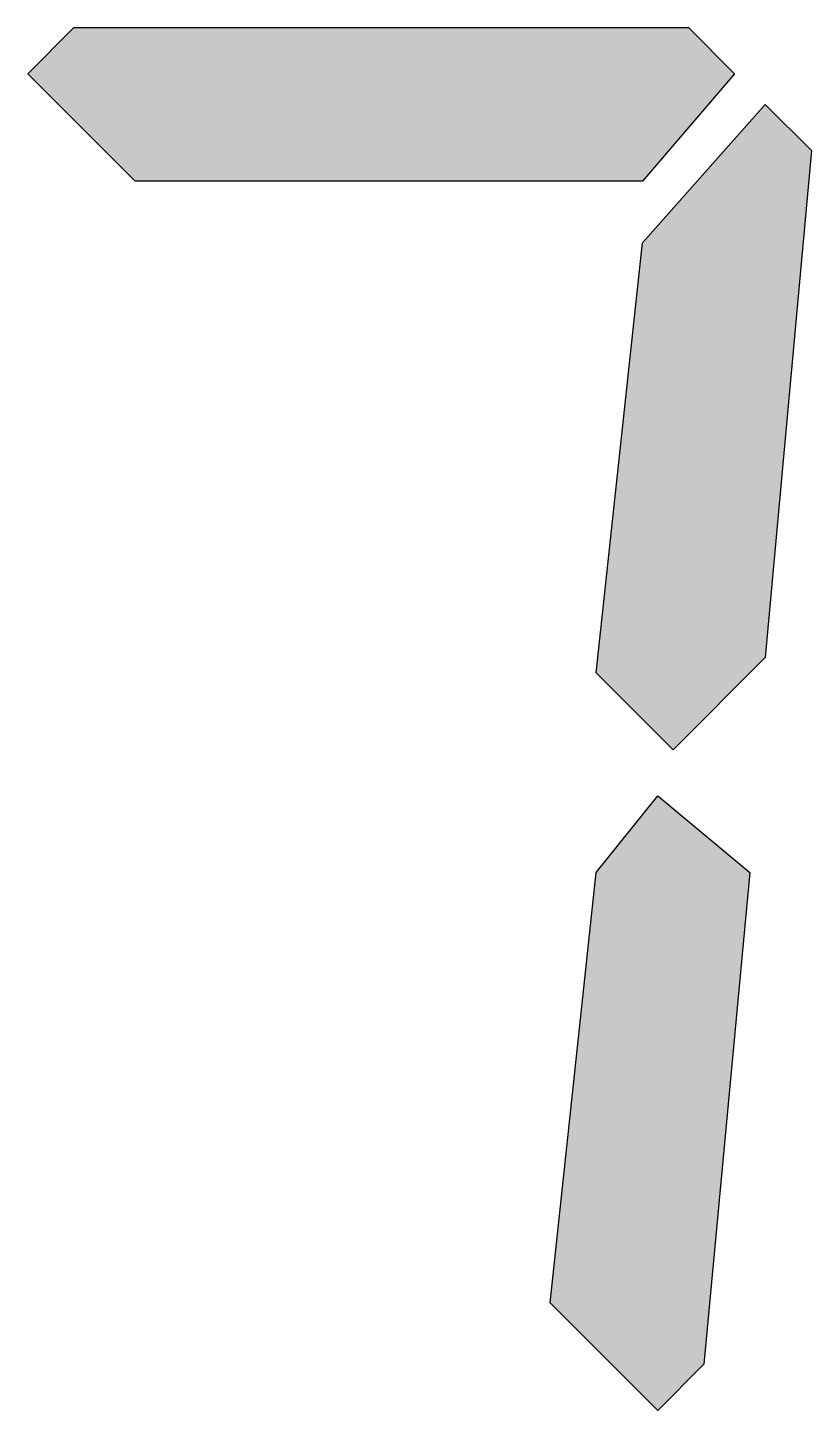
# Model space of a CAD drawing. Header units: millimetres. Extents: x 3.6 to 15.6, y 2 to 23.1.
import ezdxf

# ---------------------------------------------------------------- set-up
doc = ezdxf.new("R2010")
doc.units = ezdxf.units.MM
doc.layers.get('0').update_dxf_attribs({"lineweight": 25, "true_color": 0xffffff})

msp = doc.modelspace()

# ---------------------------------------------------------------- hatches: boundary and pattern name
h = msp.add_hatch(color=256)
h.paths.add_polyline_path([(11.572, 3.669), (12.275, 10.231), (13.213, 11.403), (14.619, 10.231), (13.916, 2.731), (13.213, 2.028)], flags=0)
h.paths.add_polyline_path([(12.275, 13.278), (12.979, 19.841), (14.854, 21.95), (15.557, 21.247), (14.854, 13.513), (13.447, 12.106)], flags=0)
h.paths.add_polyline_path([(12.979, 20.778), (5.244, 20.778), (3.604, 22.419), (4.307, 23.122), (13.682, 23.122), (14.385, 22.419)], flags=0)

# ---------------------------------------------------------------- linework, layer by layer
for p, q in [((3.604, 22.419), (4.307, 23.122)), ((4.307, 23.122), (13.682, 23.122)), ((13.682, 23.122), (14.385, 22.419)), ((5.244, 20.778), (3.604, 22.419)), ((14.385, 22.419), (12.979, 20.778)), ((12.979, 19.841), (14.854, 21.95)), ((14.854, 21.95), (15.557, 21.247)), ((15.557, 21.247), (14.854, 13.513)), ((12.979, 20.778), (5.244, 20.778)), ((12.275, 13.278), (12.979, 19.841)), ((14.854, 13.513), (13.447, 12.106)), ((13.447, 12.106), (12.275, 13.278)), ((12.275, 10.231), (13.213, 11.403)), ((13.213, 11.403), (14.619, 10.231)), ((11.572, 3.669), (12.275, 10.231)), ((14.619, 10.231), (13.916, 2.731)), ((13.213, 2.028), (11.572, 3.669)), ((13.916, 2.731), (13.213, 2.028))]:
    msp.add_line(p, q)

doc.saveas('drawing.dxf')
